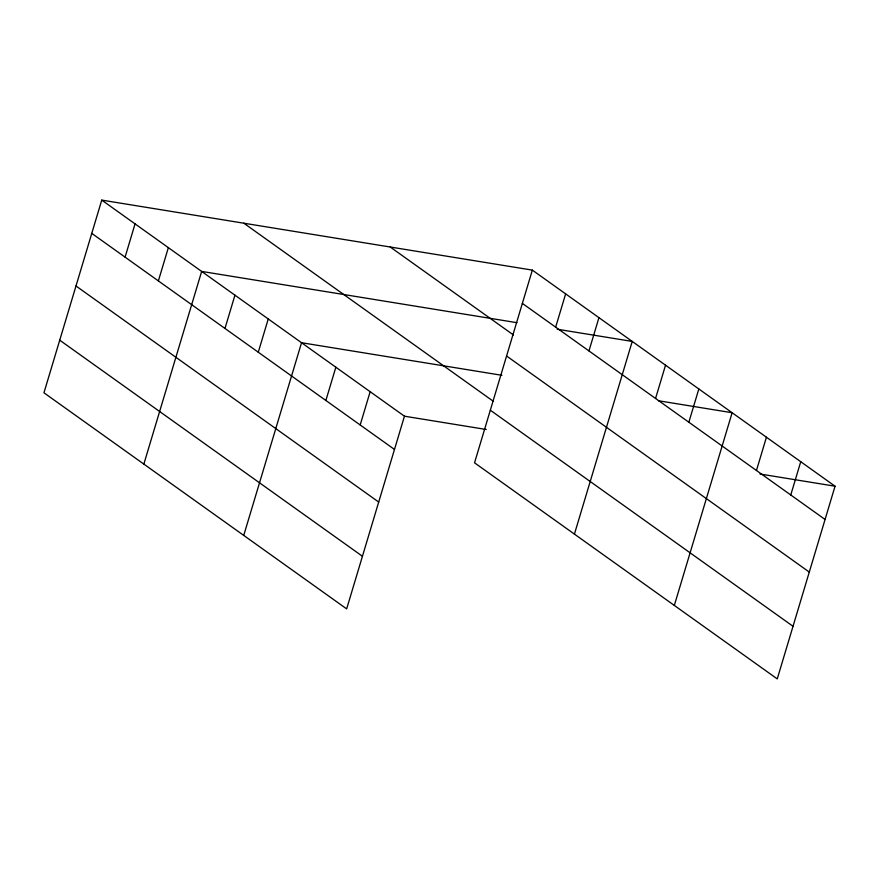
<?xml version="1.0" encoding="UTF-8"?>
<svg xmlns="http://www.w3.org/2000/svg" width="879" height="879" viewBox="0 0 879 879"><rect width="100%" height="100%" fill="white"/><g stroke="black" fill="none" stroke-linecap="round" stroke-linejoin="round"><path stroke-width="1.32" d="M101.755 200.104L43.95 392.792L346.656 608.883L404.461 416.196L101.755 200.104L532.344 270.117L835.05 486.208L777.245 678.896L474.539 462.804L532.344 270.117M125.082 257.14L135.058 223.881M158.374 280.917L168.35 247.647M143.848 464.101L201.654 271.413L516.951 322.681M224.969 328.449L234.946 295.19M258.272 352.226L268.249 318.956M243.736 535.41L301.541 342.722L501.931 375.3M325.867 400.483L335.855 367.213M360.181 424.975L370.158 391.704M555.66 327.153L565.636 293.894M588.963 350.93L598.94 317.66M574.426 534.113L632.232 341.426L557.165 329.218M655.558 398.462L665.535 365.192M688.85 422.228L698.827 388.968M674.325 605.422L732.13 412.734L658.404 400.747M756.456 470.496L766.433 437.226M790.759 494.976L800.747 461.717M404.461 416.196L486.241 429.49M759.983 474.001L835.05 486.208M522.368 303.387L825.073 519.467M390.254 247.021L513.457 334.965M506.579 355.995L809.284 572.075M243.857 223.211L493.438 401.373M490.317 410.196L793.023 626.287M91.779 233.374L394.484 449.455M76.001 285.983L378.706 502.063M59.728 340.184L362.445 556.275"/></g></svg>
